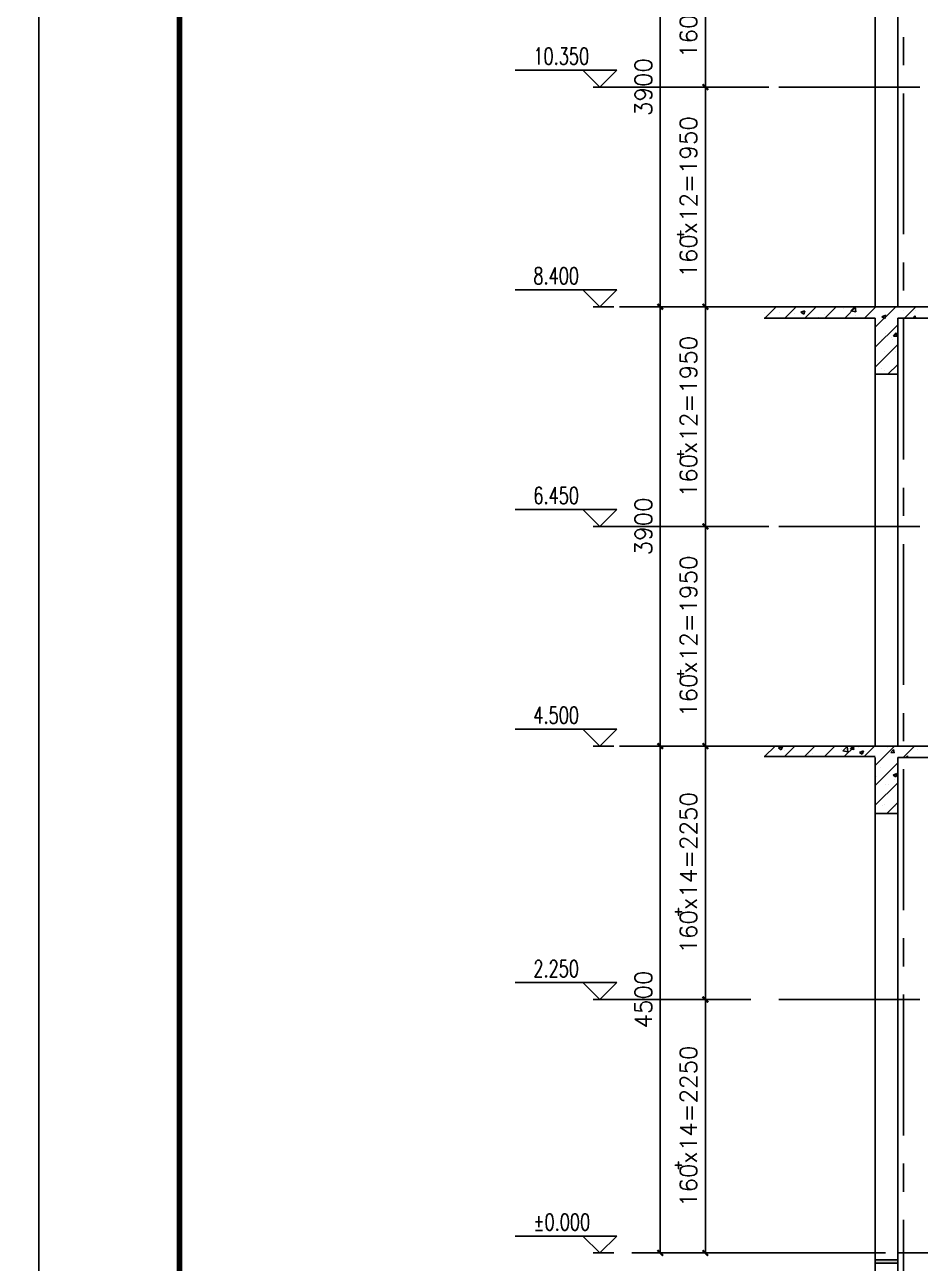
# Model space of a CAD drawing. Extents: x -4968480 to 5598971, y -5343220 to -29066.
# Drawn here: x 269488 to 277432, y -83846 to -72852 of the extents above; entities that cross this region are included whole.
import ezdxf

# ---------------------------------------------------------------- set-up
doc = ezdxf.new("R2010")
doc.units = 0
doc.header["$LTSCALE"] = 1000
doc.header["$MEASUREMENT"] = 0
doc.linetypes.add('CENTER', pattern=[2, 1.25, -0.25, 0.25, -0.25])
doc.layers.get('0').update_dxf_attribs({"linetype": 'CONTINUOUS'})
doc.layers.get('Defpoints').update_dxf_attribs({"linetype": 'CONTINUOUS'})
for name, color, linetype in [('DOTE', 1, 'CENTER'), ('PUB_DIM', 3, 'CONTINUOUS'), ('PUB_TEXT', 7, 'CONTINUOUS'), ('WALL', 2, 'CONTINUOUS')]:
    doc.layers.add(name, color=color, linetype=linetype)
doc.styles.add('_TCH_DIM', font='SIMPLEX', dxfattribs={"bigfont": 'GBCBIG'})
doc.styles.add('宋体', font='GBENOR', dxfattribs={"bigfont": 'GBCBIG'})
doc.dimstyles.new('DIMN', dxfattribs={"dimtxt": 300, "dimasz": 100, "dimexe": 250, "dimexo": 300, "dimgap": 150, "dimtad": 1, "dimdec": 0, "dimzin": 0, "dimdsep": 46, "dimtxsty": '_TCH_DIM', "dimblk": 'ARCHTICK', "dimcen": 0.09, "dimclrt": 7, "dimazin": 2, "dimtfac": 1, "dimtdec": 0, "dimtix": 1, "dimtmove": 2, "dimatfit": 3, "dimldrblk": 'ARCHTICK', "dimfxl": 1, "dimtolj": 1, "dimtzin": 0, "dimarcsym": 0})

# ---------------------------------------------------------------- blocks, each defined once
blk = doc.blocks.new('_ArchTick')
at = {"color": 0, "linetype": 'ByBlock', "const_width": 0.4}
blk.add_lwpolyline([(-0.5, -0.5), (0.5, 0.5)], dxfattribs=at)
blk = doc.blocks.new('*D28')
at = {"layer": 'Defpoints', "color": 0, "transparency": 16777216}
for p in [(275526, -81505), (276063, -81505, -24317), (276063, -83755, -24317)]:
    blk.add_point(p, dxfattribs=at)
at = {"layer": 'PUB_DIM', "color": 0, "lineweight": -2, "transparency": 16777216}
for p, q in [((275913, -81505), (275401, -81505)), ((275526, -83755), (275526, -81505)), ((275913, -83755), (275401, -83755))]:
    blk.add_line(p, q, dxfattribs=at)
at = {"layer": 'PUB_DIM', "color": 0, "lineweight": -2, "transparency": 16777216, "xscale": 50, "yscale": 50, "zscale": 50}
for p, rotation in [((275526, -81505), 90), ((275526, -83755), 270)]:
    blk.add_blockref('_ArchTick', p, dxfattribs=dict(at, rotation=rotation))
at = {"layer": 'PUB_DIM', "color": 7, "transparency": 16777216, "insert": (275376, -82630), "char_height": 150, "attachment_point": 5, "rotation": 90, "style": '_TCH_DIM'}
blk.add_mtext('\\A1;160x14=2250', dxfattribs=at)
blk = doc.blocks.new('*D29')
at = {"layer": 'Defpoints', "color": 0, "transparency": 16777216}
for p in [(275526, -79255), (276063, -79255, -24317), (276063, -81505, -24317)]:
    blk.add_point(p, dxfattribs=at)
at = {"layer": 'PUB_DIM', "color": 0, "lineweight": -2, "transparency": 16777216}
for p, q in [((275913, -79255), (275401, -79255)), ((275526, -81505), (275526, -79255)), ((275913, -81505), (275401, -81505))]:
    blk.add_line(p, q, dxfattribs=at)
at = {"layer": 'PUB_DIM', "color": 0, "lineweight": -2, "transparency": 16777216, "xscale": 50, "yscale": 50, "zscale": 50}
for p, rotation in [((275526, -79255), 90), ((275526, -81505), 270)]:
    blk.add_blockref('_ArchTick', p, dxfattribs=dict(at, rotation=rotation))
at = {"layer": 'PUB_DIM', "color": 7, "transparency": 16777216, "insert": (275376, -80380), "char_height": 150, "attachment_point": 5, "rotation": 90, "style": '_TCH_DIM'}
blk.add_mtext('\\A1;160x14=2250', dxfattribs=at)
blk = doc.blocks.new('*D30')
at = {"layer": 'Defpoints', "color": 0, "transparency": 16777216}
for p in [(275526, -77305), (276238, -77305, -24317), (276238, -79255, -24317)]:
    blk.add_point(p, dxfattribs=at)
at = {"layer": 'PUB_DIM', "color": 0, "lineweight": -2, "transparency": 16777216}
for p, q in [((276088, -77305), (275401, -77305)), ((275526, -79255), (275526, -77305)), ((276088, -79255), (275401, -79255))]:
    blk.add_line(p, q, dxfattribs=at)
at = {"layer": 'PUB_DIM', "color": 0, "lineweight": -2, "transparency": 16777216, "xscale": 50, "yscale": 50, "zscale": 50}
for p, rotation in [((275526, -77305), 90), ((275526, -79255), 270)]:
    blk.add_blockref('_ArchTick', p, dxfattribs=dict(at, rotation=rotation))
at = {"layer": 'PUB_DIM', "color": 7, "transparency": 16777216, "insert": (275376, -78280), "char_height": 150, "attachment_point": 5, "rotation": 90, "style": '_TCH_DIM'}
blk.add_mtext('\\A1;160x12=1950', dxfattribs=at)
blk = doc.blocks.new('*D31')
at = {"layer": 'Defpoints', "color": 0, "transparency": 16777216}
for p in [(275526, -75355), (276238, -75355, -24317), (276238, -77305, -24317)]:
    blk.add_point(p, dxfattribs=at)
at = {"layer": 'PUB_DIM', "color": 0, "lineweight": -2, "transparency": 16777216}
for p, q in [((276088, -75355), (275401, -75355)), ((275526, -77305), (275526, -75355)), ((276088, -77305), (275401, -77305))]:
    blk.add_line(p, q, dxfattribs=at)
at = {"layer": 'PUB_DIM', "color": 0, "lineweight": -2, "transparency": 16777216, "xscale": 50, "yscale": 50, "zscale": 50}
for p, rotation in [((275526, -75355), 90), ((275526, -77305), 270)]:
    blk.add_blockref('_ArchTick', p, dxfattribs=dict(at, rotation=rotation))
at = {"layer": 'PUB_DIM', "color": 7, "transparency": 16777216, "insert": (275376, -76330), "char_height": 150, "attachment_point": 5, "rotation": 90, "style": '_TCH_DIM'}
blk.add_mtext('\\A1;160x12=1950', dxfattribs=at)
blk = doc.blocks.new('*D32')
at = {"layer": 'Defpoints', "color": 0, "transparency": 16777216}
for p in [(275526, -73405), (276238, -73405, -24317), (276238, -75355, -24317)]:
    blk.add_point(p, dxfattribs=at)
at = {"layer": 'PUB_DIM', "color": 0, "lineweight": -2, "transparency": 16777216}
for p, q in [((276088, -73405), (275401, -73405)), ((275526, -75355), (275526, -73405)), ((276088, -75355), (275401, -75355))]:
    blk.add_line(p, q, dxfattribs=at)
at = {"layer": 'PUB_DIM', "color": 0, "lineweight": -2, "transparency": 16777216, "xscale": 50, "yscale": 50, "zscale": 50}
for p, rotation in [((275526, -73405), 90), ((275526, -75355), 270)]:
    blk.add_blockref('_ArchTick', p, dxfattribs=dict(at, rotation=rotation))
at = {"layer": 'PUB_DIM', "color": 7, "transparency": 16777216, "insert": (275376, -74380), "char_height": 150, "attachment_point": 5, "rotation": 90, "style": '_TCH_DIM'}
blk.add_mtext('\\A1;160x12=1950', dxfattribs=at)
blk = doc.blocks.new('*D33')
at = {"layer": 'Defpoints', "color": 0, "transparency": 16777216}
for p in [(275526, -71455), (276238, -71455, -24317), (276238, -73405, -24317)]:
    blk.add_point(p, dxfattribs=at)
at = {"layer": 'PUB_DIM', "color": 0, "lineweight": -2, "transparency": 16777216}
for p, q in [((276088, -71455), (275401, -71455)), ((275526, -73405), (275526, -71455)), ((276088, -73405), (275401, -73405))]:
    blk.add_line(p, q, dxfattribs=at)
at = {"layer": 'PUB_DIM', "color": 0, "lineweight": -2, "transparency": 16777216, "xscale": 50, "yscale": 50, "zscale": 50}
for p, rotation in [((275526, -71455), 90), ((275526, -73405), 270)]:
    blk.add_blockref('_ArchTick', p, dxfattribs=dict(at, rotation=rotation))
at = {"layer": 'PUB_DIM', "color": 7, "transparency": 16777216, "insert": (275376, -72430), "char_height": 150, "attachment_point": 5, "rotation": 90, "style": '_TCH_DIM'}
blk.add_mtext('\\A1;160x12=1950', dxfattribs=at)

msp = doc.modelspace()

# ---------------------------------------------------------------- hatches: boundary and pattern name
msp.add_hatch(color=8).paths.add_polyline_path([(277032.7, -83815.1), (277232.7, -83815.1), (277232.7, -83845.1), (277032.7, -83845.1)])

# ---------------------------------------------------------------- linework, layer by layer
at = {"color": 8}
for p, q in [((276052.7, -75402.7), (276052.7, -75402.7)), ((276054.7, -75455.1), (276154.7, -75355.1)), ((276107.3, -75397.6), (276107.3, -75397.6)), ((276183.8, -75403.6), (276183.8, -75403.6)), ((276231.4, -75455.1), (276331.4, -75355.1)), ((276319.6, -75413.9), (276319.6, -75413.9)), ((276367, -75360.1), (276367, -75360.1)), ((276373.5, -75403.8), (276408.5, -75390.4)), ((276373.5, -75403.8), (276398.3, -75420.6)), ((276398.3, -75420.8), (276408.4, -75390.6)), ((276408.2, -75455.1), (276508.2, -75355.1)), ((276481.1, -75358), (276481.1, -75358)), ((276499.6, -75362), (276499.6, -75362)), ((276585, -75455.1), (276685, -75355.1)), ((276748, -75369.3), (276748, -75369.3)), ((276761.8, -75455.1), (276861.8, -75355.1)), ((276815.9, -75392.4), (276851.7, -75355.1)), ((276815.9, -75392.4), (276860.4, -75399.3)), ((276818.7, -75397.6), (276818.7, -75397.6)), ((276860.3, -75399.4), (276855.2, -75355.1)), ((276938.6, -75455.1), (277038.6, -75355.1)), ((277014.9, -75380.6), (277014.9, -75380.6)), ((277032.7, -75537.8), (277215.3, -75355.1)), ((277281.8, -75391.9), (277281.8, -75391.9)), ((277292.1, -75455.1), (277392.1, -75355.1)), ((277386.6, -75386.7), (277386.6, -75386.7)), ((276527.1, -75447.6), (276527.1, -75447.6)), ((276586.5, -75425.2), (276586.5, -75425.2)), ((276853.4, -75436.5), (276853.4, -75436.5)), ((277032.7, -75714.6), (277232.7, -75514.6)), ((277092, -75443.9), (277127, -75430.4)), ((277092, -75443.9), (277116.9, -75460.7)), ((277116.8, -75460.9), (277127, -75430.7)), ((277120.4, -75447.8), (277120.4, -75447.8)), ((277123.6, -75459.7), (277123.6, -75459.7)), ((277129.8, -75421.9), (277129.8, -75421.9)), ((277312.9, -75434.8), (277312.9, -75434.8)), ((277368.7, -75455.1), (277388.5, -75434.6)), ((277390.8, -75455.1), (277388.4, -75434.7)), ((277123.8, -75588.3), (277123.8, -75588.3)), ((277181.4, -75632), (277181.4, -75632)), ((277194.9, -75615), (277219, -75586.3)), ((277194.9, -75615), (277224.8, -75617.6)), ((277224.7, -75617.9), (277218.9, -75586.5)), ((277032.7, -75891.3), (277232.7, -75691.3)), ((277089.6, -75645.9), (277089.6, -75645.9)), ((277182.4, -75646), (277182.4, -75646)), ((277049.9, -75829.2), (277049.9, -75829.2)), ((277117.7, -75754.8), (277117.7, -75754.8)), ((277209.4, -75755.7), (277209.4, -75755.7)), ((277085, -75901.5), (277085, -75901.5)), ((277111.6, -75921.2), (277111.6, -75921.2)), ((277145.7, -75955.1), (277232.7, -75868.1)), ((276051, -79347.9), (276143.8, -79255.1)), ((276173.9, -79270.9), (276208.9, -79257.5)), ((276198.7, -79287.9), (276208.8, -79257.7)), ((276227.8, -79347.9), (276320.5, -79255.1)), ((276404.5, -79347.9), (276497.3, -79255.1)), ((276581.3, -79347.9), (276674.1, -79255.1)), ((276746.3, -79298.4), (276785.3, -79257.8)), ((276758.1, -79347.9), (276850.9, -79255.1)), ((276790.7, -79305.4), (276785.2, -79257.9)), ((276812.8, -79281.9), (276835.2, -79255.1)), ((276842.6, -79284.7), (276837.1, -79255.1)), ((276872.1, -79258.7), (276872.1, -79258.7)), ((276934.9, -79347.9), (277027.6, -79255.1)), ((277032.7, -79426.9), (277204.4, -79255.1)), ((277281.2, -79355.1), (277381.2, -79255.1)), ((276173.9, -79270.9), (276198.8, -79287.7)), ((276226.6, -79296.6), (276226.6, -79296.6)), ((276441.6, -79327.2), (276441.6, -79327.2)), ((276477.8, -79319.7), (276477.8, -79319.7)), ((276730.3, -79287.6), (276730.3, -79287.6)), ((276746.3, -79298.4), (276790.8, -79305.2)), ((276757.4, -79285.6), (276757.4, -79285.6)), ((276812.8, -79281.9), (276842.6, -79284.5)), ((276882.6, -79269.1), (276882.6, -79269.1)), ((276892.5, -79311), (276927.5, -79297.5)), ((276892.5, -79311), (276917.3, -79327.8)), ((276917.3, -79328), (276927.4, -79297.8)), ((277139, -79270), (277139, -79270)), ((277171.4, -79313.2), (277195.5, -79284.5)), ((277171.4, -79313.2), (277201.3, -79315.8)), ((277201.2, -79316.1), (277195.4, -79284.7)), ((277304.9, -79355.1), (277318.9, -79340.5)), ((277320.5, -79355.1), (277318.8, -79340.7)), ((277405.9, -79281.3), (277405.9, -79281.3)), ((277032.7, -79603.7), (277232.7, -79403.7)), ((277080.8, -79444.8), (277080.8, -79444.8)), ((277032.7, -79780.4), (277232.7, -79580.4)), ((277041.7, -79525.5), (277041.7, -79525.5)), ((277147.1, -79592.6), (277147.1, -79592.6)), ((277190.9, -79512.3), (277225.9, -79498.8)), ((277190.9, -79512.3), (277215.8, -79529.1)), ((277200.6, -79554.5), (277200.6, -79554.5)), ((277215.7, -79529.3), (277225.9, -79499.1)), ((277124.6, -79597), (277124.6, -79597)), ((277099.9, -79779.6), (277099.9, -79779.6)), ((277118.3, -79777.8), (277118.3, -79777.8)), ((277134.7, -79855.1), (277232.7, -79757.2)), ((277209.1, -79790.9), (277209.1, -79790.9)), ((277228.5, -79714.3), (277228.5, -79714.3)), ((277032.7, -83815.1, -24317.3), (277232.7, -83815.1, -24317.3)), ((277032.7, -83845.1, -24317.3), (277032.7, -83815.1, -24317.3)), ((277232.7, -83845.1, -24317.3), (277032.7, -83845.1, -24317.3)), ((277232.7, -83815.1, -24317.3), (277232.7, -83845.1, -24317.3))]:
    msp.add_line(p, q, dxfattribs=at)
for p, q in [((277232.7, -83815.1, -48634.7), (277032.7, -83815.1, -24317.3)), ((277232.7, -83845.1, -48634.7), (277032.7, -83845.1, -24317.3))]:
    msp.add_line(p, q)
at = {"elevation": -24317.3}
msp.add_lwpolyline([(269611.7, -88466.1), (269611.7, -58766.1), (311661.7, -58766.1), (311661.7, -88466.1)], close=True, dxfattribs=at)
at = {"const_width": 50, "elevation": -24317.3}
msp.add_lwpolyline([(270861.7, -87966.1), (311161.7, -87966.1), (311161.7, -59266.1), (270861.7, -59266.1)], close=True, dxfattribs=at)
at = {"layer": 'DOTE'}
for p, q in [((277282.7, -61461.6, -24317.3), (277282.7, -85255.1, -24317.3)), ((283428.1, -73405.1, -24317.3), (274713, -73405.1, -24317.3)), ((278014.5, -75355.1, -24317.3), (274713, -75355.1, -24317.3)), ((283428.1, -77305.1, -24317.3), (274713, -77305.1, -24317.3)), ((278014.5, -79255.1, -24317.3), (274713, -79255.1, -24317.3)), ((283428.1, -81505.1, -24317.3), (274713, -81505.1, -24317.3)), ((280624.8, -83755.1, -24317.3), (274713, -83755.1, -24317.3))]:
    msp.add_line(p, q, dxfattribs=at)
at = {"layer": 'PUB_DIM'}
for p, q in [((275125.8, -75355.1), (275125.8, -71455.1)), ((274739.8, -73255.1, -24317.3), (273839.8, -73255.1, -24317.3)), ((274589.8, -73405.1, -24317.3), (274439.8, -73255.1, -24317.3)), ((274589.8, -73405.1, -24317.3), (274739.8, -73255.1, -24317.3)), ((274713, -73405.1, -24317.3), (274531.5, -73405.1, -24317.3)), ((274739.8, -75205.1, -24317.3), (273839.8, -75205.1, -24317.3)), ((274589.8, -75355.1, -24317.3), (274439.8, -75205.1, -24317.3)), ((274589.8, -75355.1, -24317.3), (274739.8, -75205.1, -24317.3)), ((274713, -75355.1, -24317.3), (274531.5, -75355.1, -24317.3)), ((276100.2, -75355.1), (275000.8, -75355.1)), ((276100.2, -75355.1), (275000.8, -75355.1)), ((275125.8, -79255.1), (275125.8, -75355.1)), ((274739.8, -77155.1, -24317.3), (273839.8, -77155.1, -24317.3)), ((274589.8, -77305.1, -24317.3), (274439.8, -77155.1, -24317.3)), ((274589.8, -77305.1, -24317.3), (274739.8, -77155.1, -24317.3)), ((274713, -77305.1, -24317.3), (274531.5, -77305.1, -24317.3)), ((274739.8, -79105.1, -24317.3), (273839.8, -79105.1, -24317.3)), ((274589.8, -79255.1, -24317.3), (274439.8, -79105.1, -24317.3)), ((274589.8, -79255.1, -24317.3), (274739.8, -79105.1, -24317.3)), ((274713, -79255.1, -24317.3), (274531.5, -79255.1, -24317.3)), ((276100.2, -79255.1), (275000.8, -79255.1)), ((276100.2, -79255.1), (275000.8, -79255.1)), ((275125.8, -83755.1), (275125.8, -79255.1)), ((274739.8, -81355.1, -24317.3), (273839.8, -81355.1, -24317.3)), ((274589.8, -81505.1, -24317.3), (274439.8, -81355.1, -24317.3)), ((274589.8, -81505.1, -24317.3), (274739.8, -81355.1, -24317.3)), ((274713, -81505.1, -24317.3), (274531.5, -81505.1, -24317.3)), ((274739.8, -83605.1, -24317.3), (273839.8, -83605.1, -24317.3)), ((274589.8, -83755.1, -24317.3), (274439.8, -83605.1, -24317.3)), ((274589.8, -83755.1, -24317.3), (274739.8, -83605.1, -24317.3)), ((274713, -83755.1, -24317.3), (274531.5, -83755.1, -24317.3)), ((276100.2, -83755.1), (275000.8, -83755.1))]:
    msp.add_line(p, q, dxfattribs=at)
at = {"layer": 'WALL'}
for p, q in [((277032.7, -71555.1, -24317.3), (277032.7, -75355.1, -24317.3)), ((277232.7, -75355.1, -24317.3), (277232.7, -71555.1, -24317.3)), ((279482.7, -75355.1, -24317.3), (276047.5, -75355.1, -24317.3)), ((277032.7, -75455.1, -24317.3), (276047.5, -75455.1, -24317.3)), ((277032.7, -75455.1, -24317.3), (277032.7, -79255.1, -24317.3)), ((277232.7, -79255.1, -24317.3), (277232.7, -75455.1, -24317.3)), ((279232.7, -75455.1, -24317.3), (277232.7, -75455.1, -24317.3)), ((277232.7, -75955.1, -24317.3), (277032.7, -75955.1, -24317.3)), ((279482.7, -79255.1, -24317.3), (276047.5, -79255.1, -24317.3)), ((277032.7, -79347.9, -24317.3), (276047.5, -79347.9, -24317.3)), ((277032.7, -79355.1, -24317.3), (277032.7, -83755.1, -24317.3)), ((277232.7, -83755.1, -24317.3), (277232.7, -79355.1, -24317.3)), ((277232.7, -79355.1, -24317.3), (278932.7, -79355.1, -24317.3)), ((277232.7, -79855.1, -24317.3), (277032.7, -79855.1, -24317.3)), ((277032.7, -83755.1, -24317.3), (276047.5, -83755.1, -48634.7)), ((277032.7, -83755.1, -24317.3), (277032.7, -85255.1, -24317.3)), ((279182.7, -83755.1, -42922.6), (277232.7, -83755.1, -46328.3)), ((277232.7, -85255.1, -24317.3), (277232.7, -83755.1, -24317.3))]:
    msp.add_line(p, q, dxfattribs=at)

# ---------------------------------------------------------------- block references
at = {"layer": 'PUB_DIM', "xscale": 50, "yscale": 50, "zscale": 50}
for p, rotation in [((275125.8, -75355.1), 90), ((275125.8, -75355.1), 270), ((275125.8, -79255.1), 90), ((275125.8, -79255.1), 270), ((275125.8, -83755.1), 270)]:
    msp.add_blockref('_ArchTick', p, dxfattribs=dict(at, rotation=rotation))

# ---------------------------------------------------------------- texts
at = {"style": '宋体'}
for p in [(275262.7, -74772.9, 44800.3), (275262.7, -76722.9, 44800.3), (275262.7, -78672.9, 44800.3), (275243.4, -80785.6, 22400.2), (275243.4, -83035.6)]:
    msp.add_text('+', height=150, dxfattribs=at).set_placement(p)
at = {"layer": 'PUB_DIM', "color": 7, "char_height": 150, "attachment_point": 5, "rotation": 90, "style": '_TCH_DIM'}
for s, insert in [('\\A1;3900', (274975.8, -73405.1)), ('\\A1;3900', (274975.8, -77305.1)), ('\\A1;4500', (274975.8, -81505.1))]:
    msp.add_mtext(s, dxfattribs=dict(at, insert=insert))
at = {"layer": 'PUB_TEXT', "style": '_TCH_DIM', "width": 0.705882}
for s, p in [('10.350', (273999.8, -73205.1, -24317.3)), ('8.400', (273999.8, -75155.1, -24317.3)), ('6.450', (273999.8, -77105.1, -24317.3)), ('4.500', (273999.8, -79055.1, -24317.3)), ('2.250', (273999.8, -81305.1, -24317.3)), ('%%p0.000', (273999.8, -83555.1, -24317.3))]:
    msp.add_text(s, height=148.75, dxfattribs=at).set_placement(p)

# ---------------------------------------------------------------- dimensions: what is measured, and where the dimension line sits
at = {"layer": 'PUB_DIM'}
for p1, p2, distance, text, picture, middle in [((276238.1, -73405.1, -1917.2), (276238.1, -71455.1, -1917.2), 711.9, '160x12=1950', '*D33', (275376.3, -72430.1, 22400.2)), ((276238.1, -75355.1, -1917.2), (276238.1, -73405.1, -1917.2), 711.9, '160x12=1950', '*D32', (275376.3, -74380.1, 22400.2)), ((276238.1, -77305.1, -1917.2), (276238.1, -75355.1, -1917.2), 711.9, '160x12=1950', '*D31', (275376.3, -76330.1, 22400.2)), ((276238.1, -79255.1, -1917.2), (276238.1, -77305.1, -1917.2), 711.9, '160x12=1950', '*D30', (275376.3, -78280.1, 22400.2)), ((276062.7, -81505.1, -1917.2), (276062.7, -79255.1, -1917.2), 536.9, '160x14=2250', '*D29', (275375.8, -80380.1, 22400.2)), ((276062.7, -83755.1, -24317.3), (276062.7, -81505.1, -24317.3), 536.9, '160x14=2250', '*D28', (275375.8, -82630.1))]:
    dim = msp.add_aligned_dim(p1=p1, p2=p2, distance=distance, text=text, dimstyle='DIMN', override={"dimscale": 0.5}, dxfattribs=at)
    dim.commit()
    dim.dimension.update_dxf_attribs({"geometry": picture, "text_midpoint": middle})

doc.saveas('drawing.dxf')
